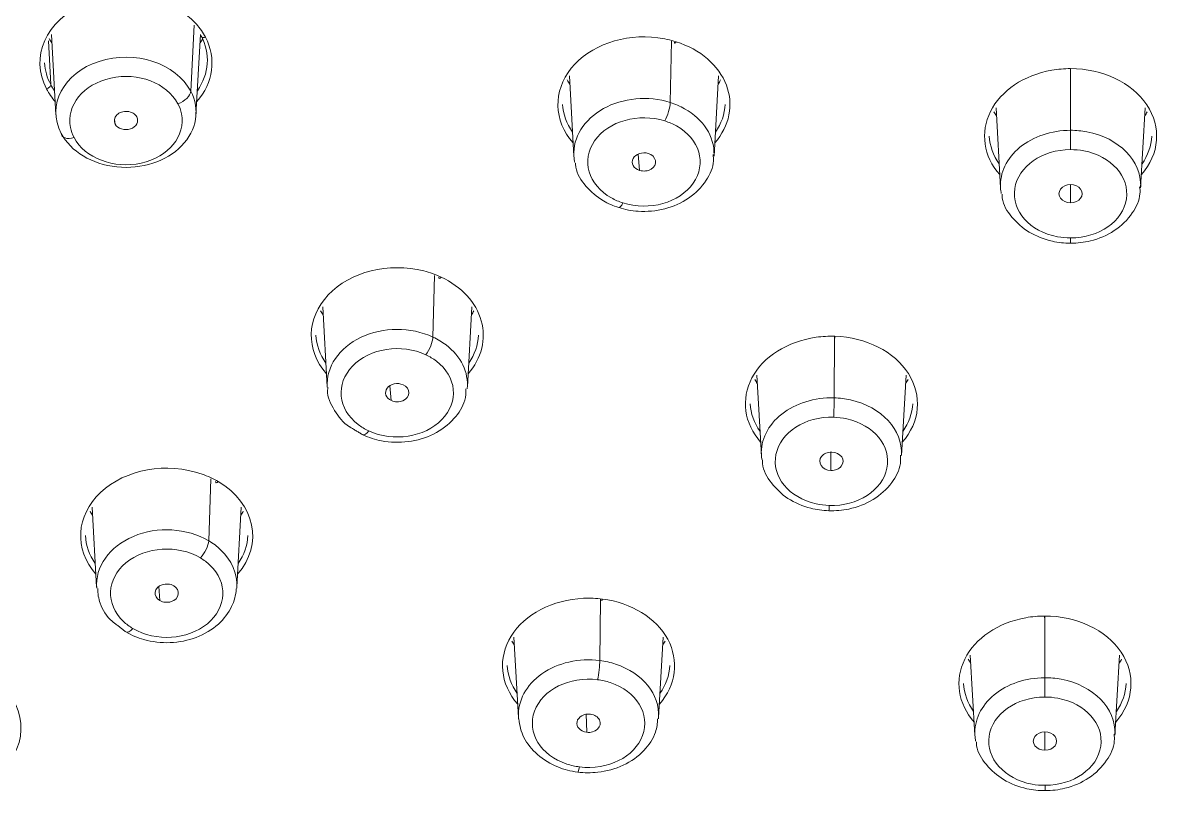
# Model space of a CAD drawing. Extents: x 1155 to 2284, y 0 to 827.
# Drawn here: x 1639.64 to 1664.36, y 469.64 to 486.39 of the extents above; entities that cross this region are included whole.
import ezdxf

# ---------------------------------------------------------------- set-up
doc = ezdxf.new("R2010")
doc.units = 0
doc.header["$LTSCALE"] = 3
doc.header["$MEASUREMENT"] = 0
doc.layers.add('1', color=7, linetype='CONTINUOUS')

msp = doc.modelspace()

# ---------------------------------------------------------------- linework, layer by layer
at = {"layer": '1', "color": 7, "linetype": 'Continuous', "lineweight": 13}
for p, q in [((1643.253, 484.924), (1643.326, 486.345)), ((1640.238, 485.066), (1640.188, 486.011)), ((1653.605, 485.998), (1653.578, 484.68)), ((1662.201, 485.409), (1662.201, 485.371)), ((1662.201, 484.082), (1662.201, 485.395)), ((1641.626, 484.217), (1641.608, 484.314)), ((1662.201, 484.082), (1662.201, 483.667)), ((1652.92, 483.218), (1652.887, 483.57)), ((1662.201, 482.52), (1662.201, 482.913)), ((1662.201, 481.651), (1662.201, 481.766)), ((1648.47, 479.632), (1648.506, 480.956)), ((1657.114, 479.634), (1657.111, 478.321)), ((1647.573, 478.263), (1647.538, 478.583)), ((1657.041, 476.76), (1657.038, 477.154)), ((1643.641, 475.245), (1643.685, 476.576)), ((1642.585, 473.96), (1642.563, 474.261)), ((1652.063, 472.667), (1652.075, 473.981)), ((1661.643, 473.611), (1661.644, 472.298)), ((1651.78, 471.123), (1651.772, 471.512)), ((1661.649, 470.736), (1661.65, 471.13))]:
    msp.add_line(p, q, dxfattribs=at)
at = {"layer": '1', "color": 7, "linetype": 'Continuous', "lineweight": 18}
for p, q in [((1640.252, 486.144), (1640.349, 484.418)), ((1643.366, 484.418), (1643.464, 486.144)), ((1651.407, 485.253), (1651.505, 483.527)), ((1654.522, 483.527), (1654.619, 485.253)), ((1660.595, 484.569), (1660.693, 482.843)), ((1663.71, 482.843), (1663.808, 484.569)), ((1646.095, 480.284), (1646.193, 478.558)), ((1649.21, 478.558), (1649.308, 480.284)), ((1655.445, 478.809), (1655.543, 477.083)), ((1658.56, 477.083), (1658.658, 478.809)), ((1641.129, 475.97), (1641.227, 474.244)), ((1644.244, 474.244), (1644.341, 475.97)), ((1650.214, 473.17), (1650.312, 471.444)), ((1653.329, 471.444), (1653.426, 473.17)), ((1660.042, 472.785), (1660.14, 471.059)), ((1663.157, 471.059), (1663.255, 472.785))]:
    msp.add_line(p, q, dxfattribs=at)
for centre, major_axis, ratio, start_param, end_param in [((1641.858, 485.529), (1.853, 0), 0.785626, 0.611991, 3.533977), ((1641.858, 485.529), (1.853, 0), 0.785626, 0.392384, 0.611991), ((1641.858, 485.529), (1.853, 0), 0.785626, 5.679035, 6.675569), ((1641.858, 485.593), (1.753, 0), 0.785626, 5.782674, 6.675569), ((1653.013, 484.638), (1.853, 0), 0.785626, 1.407086, 3.745679), ((1641.858, 486.642), (-1.812, 0), 0.785626, 0.425027, 0.492866), ((1641.858, 486.642), (-1.812, 0), 0.785626, 2.648735, 2.716574), ((1653.013, 484.638), (1.853, 0), 0.785626, 1.187479, 1.407086), ((1653.013, 484.638), (1.853, 0), 0.785626, 5.679122, 7.470665), ((1641.858, 484.47), (-1.51, 0), 0.785626, 3.533977, 6.675569), ((1641.858, 485.593), (1.753, 0), 0.785626, 3.185941, 3.533977), ((1662.201, 483.954), (1.853, 0), 0.785626, 1.790403, 3.745668), ((1662.201, 483.954), (1.853, 0), 0.785626, 1.570796, 1.790403), ((1662.201, 483.954), (1.853, 0), 0.785626, 5.679111, 7.853982), ((1653.013, 485.752), (-1.812, 0), 0.785626, 0.424956, 0.492794), ((1653.013, 485.752), (-1.812, 0), 0.785626, 2.648811, 2.71665), ((1641.858, 485.529), (1.853, 0), 0.785626, 3.533977, 3.753583), ((1641.858, 485.593), (1.753, 0), 0.785626, 3.533977, 3.642064), ((1641.858, 484.47), (-1.51, 0), 0.785626, 0.392384, 3.533977), ((1653.013, 484.702), (1.753, 0), 0.785626, 3.185936, 3.64204), ((1653.013, 484.702), (1.753, 0), 0.785626, 5.782716, 6.23882), ((1641.858, 484.293), (0.251, 0), 0.785482, 0.396245, 3.537838), ((1641.858, 484.293), (0.251, 0), 0.785482, 3.537838, 6.67943), ((1662.201, 485.067), (-1.812, 0), 0.785626, 0.42495, 0.492788), ((1662.201, 485.067), (-1.812, 0), 0.785626, 2.648804, 2.716643), ((1662.201, 484.018), (1.753, 0), 0.785626, 3.185971, 3.642029), ((1662.201, 484.018), (1.753, 0), 0.785626, 5.78275, 6.238854), ((1653.013, 483.401), (0.25, 0), 0.785648, 1.187423, 4.329015), ((1653.013, 483.58), (-1.51, 0), 0.785626, 0.044356, 0.164606), ((1653.013, 483.401), (0.25, 0), 0.785648, 4.329015, 7.470608), ((1653.013, 483.58), (-1.51, 0), 0.785626, 3.097215, 3.120965), ((1662.201, 482.717), (0.25, 0), 0.785657, 1.570796, 4.712389), ((1662.201, 482.717), (0.25, 0), 0.785657, 4.712389, 7.853982), ((1662.201, 482.896), (-1.51, 0), 0.785626, 0.044355, 0.150572), ((1647.701, 479.669), (1.853, 0), 0.785626, 1.256846, 3.745693), ((1647.701, 479.669), (1.853, 0), 0.785626, 1.037239, 1.256846), ((1647.701, 479.669), (1.853, 0), 0.785626, 5.67909, 7.320424), ((1647.701, 480.782), (-1.812, 0), 0.785626, 0.424972, 0.492811), ((1647.701, 480.782), (-1.812, 0), 0.785626, 2.648729, 2.716568), ((1647.701, 479.733), (1.753, 0), 0.785626, 3.185905, 3.642054), ((1647.701, 479.733), (1.753, 0), 0.785626, 5.782729, 6.238787), ((1657.051, 478.194), (1.853, 0), 0.785626, 1.53141, 1.751016), ((1647.701, 478.61), (-1.51, 0), 0.785626, 3.065044, 3.943576), ((1657.051, 478.194), (1.853, 0), 0.785626, 1.751016, 3.745683), ((1657.051, 478.194), (1.853, 0), 0.785626, 5.679125, 7.814595), ((1657.051, 479.308), (-1.812, 0), 0.785626, 0.42498, 0.492819), ((1657.051, 479.308), (-1.812, 0), 0.785626, 2.648786, 2.716625), ((1647.7, 478.433), (0.251, 0), 0.785727, 1.04088, 4.182472), ((1647.7, 478.433), (0.251, 0), 0.785727, 4.182472, 7.324065), ((1657.051, 478.258), (1.753, 0), 0.785626, 3.185985, 3.642043), ((1657.051, 478.258), (1.753, 0), 0.785626, 5.782719, 6.238868), ((1642.735, 475.354), (1.853, 0), 0.785626, 1.147031, 3.745681), ((1657.051, 477.136), (-1.51, 0), 0.785626, 0.04434, 0.119905), ((1657.05, 476.957), (0.251, 0), 0.785832, 1.53572, 4.677313), ((1657.05, 476.957), (0.251, 0), 0.785832, 4.677313, 7.818906), ((1642.735, 475.354), (1.853, 0), 0.785626, 0.927424, 1.147031), ((1642.735, 475.354), (1.853, 0), 0.785626, 5.679124, 7.21061), ((1642.735, 476.468), (-1.812, 0), 0.785626, 0.424966, 0.492804), ((1642.735, 476.468), (-1.812, 0), 0.785626, 2.648723, 2.716562), ((1642.735, 475.418), (1.753, 0), 0.785626, 3.185938, 3.642042), ((1642.735, 475.418), (1.753, 0), 0.785626, 5.782672, 6.238822), ((1642.736, 474.118), (0.251, 0), 0.785761, 0.926174, 4.067767), ((1642.736, 474.118), (0.251, 0), 0.785761, 4.067767, 7.20936), ((1642.735, 474.296), (-1.51, 0), 0.785626, 3.072891, 3.097232), ((1651.82, 472.555), (1.853, 0), 0.785626, 1.628677, 3.745656), ((1651.82, 472.555), (1.853, 0), 0.785626, 1.40907, 1.628677), ((1651.82, 472.555), (1.853, 0), 0.785626, 5.679099, 7.692255), ((1661.649, 472.17), (1.853, 0), 0.785626, 1.793706, 3.745685), ((1661.649, 472.17), (1.853, 0), 0.785626, 1.5741, 1.793706), ((1661.649, 472.17), (1.853, 0), 0.785626, 5.679082, 7.857285), ((1651.82, 473.669), (-1.812, 0), 0.785626, 0.424966, 0.492805), ((1651.82, 473.669), (-1.812, 0), 0.785626, 2.648772, 2.716611), ((1651.82, 472.619), (1.753, 0), 0.785626, 3.185913, 3.642063), ((1651.82, 472.619), (1.753, 0), 0.785626, 5.782737, 6.238796), ((1661.649, 473.283), (-1.812, 0), 0.785626, 0.424964, 0.492802), ((1661.649, 473.283), (-1.812, 0), 0.785626, 2.648819, 2.716609), ((1637.744, 471.215), (1.853, 0), 0.785626, 5.679113, 7.212874), ((1661.649, 472.234), (1.753, 0), 0.785626, 3.185987, 3.642045), ((1661.649, 472.234), (1.753, 0), 0.785626, 5.782721, 6.23887), ((1651.82, 471.318), (0.251, 0), 0.786085, 1.408656, 4.550248), ((1651.82, 471.318), (0.251, 0), 0.786085, 4.550248, 7.691841), ((1651.82, 471.497), (-1.51, 0), 0.785626, 0.044339, 0.06986), ((1651.82, 471.497), (-1.51, 0), 0.785626, 3.071177, 3.097198), ((1661.649, 471.111), (-1.51, 0), 0.785626, 0.044343, 0.153149), ((1661.649, 470.933), (-0.251, 0), 0.78611, 4.715701, 7.857294), ((1661.649, 470.933), (-0.251, 0), 0.78611, 1.574108, 4.715701)]:
    msp.add_ellipse(centre, major_axis=major_axis, ratio=ratio, start_param=start_param, end_param=end_param, dxfattribs=at)
at = {"layer": '1', "color": 7, "linetype": 'Continuous', "lineweight": 13}
for centre, major_axis, ratio, start_param, end_param in [((1643.57, 486.147), (-0.0885, -0.0466), 0.57168, 5.955773, 7.561476), ((1653.706, 486.05), (0.0302, 0.0953), 0.231394, 2.475864, 4.081567), ((1641.858, 484.291), (-1.21, 0), 0.785626, 3.533977, 6.440313), ((1640.146, 485.034), (0.0885, 0.0466), 0.57168, 4.419883, 6.025586), ((1642.976, 484.84), (0.265, 0.14), 0.57168, 4.419883, 5.955773), ((1641.858, 484.291), (-1.21, 0), 0.785626, 3.29872, 3.533977), ((1653.013, 483.58), (-1.51, 0), 0.785626, 4.329072, 6.327542), ((1653.466, 484.468), (-0.091, -0.286), 0.231394, 0.939974, 2.475864), ((1653.013, 483.58), (-1.51, 0), 0.785626, 4.093816, 4.329072), ((1641.858, 484.291), (-1.21, 0), 0.785626, 0.392384, 3.29872), ((1653.013, 483.401), (-1.21, 0), 0.785626, 4.329072, 7.235408), ((1653.013, 483.58), (-1.51, 0), 0.785626, 3.120965, 4.093816), ((1641.858, 484.291), (-1.21, 0), 0.785626, 0.157128, 0.392384), ((1653.013, 483.401), (-1.21, 0), 0.785626, 1.187479, 4.093816), ((1653.013, 483.401), (-1.21, 0), 0.785626, 4.093816, 4.329072), ((1640.739, 484.113), (-0.265, -0.14), 0.57168, 6.025586, 7.561476), ((1662.201, 482.896), (-1.51, 0), 0.785626, 4.712389, 6.32754), ((1662.201, 482.896), (-1.51, 0), 0.785626, 4.477133, 4.712389), ((1662.201, 482.896), (-1.51, 0), 0.785626, 3.114561, 4.477133), ((1662.201, 482.716), (-1.21, 0), 0.785626, 4.712389, 7.618725), ((1662.201, 482.716), (-1.21, 0), 0.785626, 4.477133, 4.712389), ((1662.201, 482.716), (-1.21, 0), 0.785626, 1.570796, 4.477133), ((1653.013, 483.401), (-1.21, 0), 0.785626, 0.952223, 1.187479), ((1652.561, 482.704), (0.091, 0.286), 0.231394, 3.142014, 4.081567), ((1662.201, 482.716), (-1.21, 0), 0.785626, 1.33554, 1.570796), ((1648.644, 480.984), (0.0421, 0.0907), 0.314671, 2.510835, 4.116538), ((1647.701, 478.61), (-1.51, 0), 0.785626, 4.178832, 6.332427), ((1647.701, 478.431), (-1.21, 0), 0.785626, 4.178832, 7.085168), ((1648.317, 479.436), (0.126, 0.272), 0.314671, 4.116538, 5.652428), ((1647.701, 478.61), (-1.51, 0), 0.785626, 3.943576, 4.178832), ((1657.124, 479.71), (0.0031, 0.1), 0.024362, 2.439975, 4.045677), ((1647.701, 478.431), (-1.21, 0), 0.785626, 3.943576, 4.178832), ((1647.701, 478.431), (-1.21, 0), 0.785626, 1.037239, 3.943576), ((1657.051, 477.136), (-1.51, 0), 0.785626, 4.673002, 6.327525), ((1657.099, 478.092), (-0.009, -0.3), 0.024362, 0.904085, 2.439975), ((1657.051, 477.136), (-1.51, 0), 0.785626, 4.437746, 4.673002), ((1657.051, 477.136), (-1.51, 0), 0.785626, 3.10074, 4.437746), ((1657.051, 476.956), (-1.21, 0), 0.785626, 4.673002, 7.579339), ((1647.701, 478.431), (-1.21, 0), 0.785626, 0.801983, 1.037239), ((1657.051, 476.956), (-1.21, 0), 0.785626, 1.53141, 4.437746), ((1657.051, 476.956), (-1.21, 0), 0.785626, 4.437746, 4.673002), ((1647.086, 477.798), (-0.126, -0.272), 0.314671, 6.28294, 7.258131), ((1643.847, 476.581), (0.0508, 0.0862), 0.371157, 2.544441, 4.150143), ((1657.051, 476.956), (-1.21, 0), 0.785626, 1.296153, 1.53141), ((1657.004, 476.192), (0.009, 0.3), 0.024362, 3.142129, 4.045677), ((1642.735, 474.296), (-1.51, 0), 0.785626, 4.069017, 6.345405), ((1643.461, 475.063), (0.152, 0.258), 0.371157, 4.150143, 5.686033), ((1642.735, 474.296), (-1.51, 0), 0.785626, 3.833761, 4.069017), ((1642.735, 474.117), (-1.21, 0), 0.785626, 4.069017, 6.975353), ((1642.735, 474.296), (-1.51, 0), 0.785626, 3.097232, 3.833761), ((1642.735, 474.117), (-1.21, 0), 0.785626, 0.927424, 3.833761), ((1642.735, 474.117), (-1.21, 0), 0.785626, 3.833761, 4.069017), ((1652.118, 474.053), (0.0127, 0.0992), 0.099625, 2.445972, 4.051675), ((1642.735, 474.117), (-1.21, 0), 0.785626, 0.692168, 0.927424), ((1661.642, 473.687), (-0.0003, 0.1), 0.002044, 2.237882, 3.843585), ((1642.009, 473.542), (-0.152, -0.258), 0.371157, 6.282755, 7.291736), ((1651.82, 471.497), (-1.51, 0), 0.785626, 4.550663, 6.327524), ((1652.015, 472.441), (0.038, 0.298), 0.099625, 4.051675, 5.587565), ((1651.82, 471.497), (-1.51, 0), 0.785626, 4.315407, 4.550663), ((1651.82, 471.497), (-1.51, 0), 0.785626, 3.097197, 4.315407), ((1651.82, 471.317), (-1.21, 0), 0.785626, 4.550663, 7.456999), ((1651.82, 471.317), (-1.21, 0), 0.785626, 4.315407, 4.550663), ((1661.649, 471.111), (-1.51, 0), 0.785626, 4.715692, 6.327529), ((1661.649, 471.111), (-1.51, 0), 0.785626, 4.480436, 4.715692), ((1661.645, 472.069), (0.001, -0.3), 0.002044, 3.843585, 5.379475), ((1661.649, 471.111), (-1.51, 0), 0.785626, 3.115684, 4.480436), ((1651.82, 471.317), (-1.21, 0), 0.785626, 1.40907, 4.315407), ((1661.649, 470.932), (-1.21, 0), 0.785626, 4.715692, 7.622029), ((1661.649, 470.932), (-1.21, 0), 0.785626, 4.480436, 4.715692), ((1661.649, 470.932), (-1.21, 0), 0.785626, 1.5741, 4.480436), ((1651.82, 471.317), (-1.21, 0), 0.785626, 1.173814, 1.40907), ((1651.625, 470.565), (-0.038, -0.298), 0.099625, 0.000333, 0.910082), ((1661.649, 470.932), (-1.21, 0), 0.785626, 1.338843, 1.5741), ((1661.653, 470.167), (-0.001, 0.3), 0.002044, 2.237882, 3.140666)]:
    msp.add_ellipse(centre, major_axis=major_axis, ratio=ratio, start_param=start_param, end_param=end_param, dxfattribs=at)
at = {"layer": '1', "color": 7, "linetype": 'Continuous', "lineweight": 18}
for points, knots in [([(1631.62, 465.835), (1631.575, 465.863), (1631.164, 466.117), (1630.583, 466.498), (1629.978, 466.928), (1629.682, 467.147), (1629.535, 467.258), (1629.462, 467.313), (1629.425, 467.341), (1629.407, 467.355), (1629.398, 467.362), (1629.393, 467.366), (1629.391, 467.367), (1629.39, 467.368), (1629.389, 467.369), (1629.389, 467.369), (1629.389, 467.369), (1629.389, 467.369), (1629.388, 467.37), (1629.366, 467.386), (1629.271, 467.46), (1629.115, 467.582), (1628.9, 467.754), (1628.628, 467.979), (1628.411, 468.164), (1628.176, 468.369), (1628.051, 468.48), (1627.785, 468.723), (1627.644, 468.855), (1627.349, 469.139), (1627.195, 469.291), (1626.875, 469.617), (1626.709, 469.791), (1626.368, 470.162), (1626.193, 470.359), (1625.835, 470.776), (1625.652, 470.997), (1625.282, 471.463), (1625.095, 471.708), (1624.719, 472.224), (1624.53, 472.494), (1624.153, 473.061), (1623.965, 473.357), (1623.59, 473.976), (1623.405, 474.299), (1623.038, 474.97), (1622.857, 475.32), (1622.591, 475.863), (1622.503, 476.048), (1622.329, 476.424), (1622.243, 476.615), (1621.989, 477.198), (1621.825, 477.6), (1621.591, 478.224), (1621.515, 478.436), (1621.368, 478.866), (1621.297, 479.084), (1621.093, 479.75), (1620.966, 480.208), (1620.734, 481.149), (1620.628, 481.633), (1620.435, 482.626), (1620.348, 483.135), (1620.19, 484.179), (1620.12, 484.713), (1620.025, 485.532), (1619.995, 485.808), (1619.938, 486.365), (1619.911, 486.647), (1619.835, 487.501), (1619.79, 488.082), (1619.709, 489.267), (1619.674, 489.871), (1619.613, 491.102), (1619.585, 491.729), (1619.539, 493.006), (1619.519, 493.656), (1619.486, 494.979), (1619.473, 495.652), (1619.453, 497.022), (1619.446, 497.718), (1619.44, 498.779), (1619.437, 499.314), (1619.436, 499.945), (1619.435, 500.263), (1619.435, 500.422), (1619.435, 500.502), (1619.435, 500.542), (1619.435, 500.562), (1619.435, 500.572), (1619.435, 500.577), (1619.435, 500.579), (1619.435, 500.58), (1619.435, 500.581), (1619.435, 500.581), (1619.435, 500.582), (1619.434, 503.505), (1619.463, 506.429), (1619.631, 510.811), (1619.708, 512.271), (1619.93, 515.189), (1620.076, 516.647), (1620.504, 519.552), (1620.787, 520.999), (1621.421, 523.134), (1621.667, 523.84), (1622.243, 525.23), (1622.573, 525.914), (1623.676, 527.929), (1624.563, 529.224), (1626.674, 531.634), (1627.897, 532.751), (1630.613, 534.752), (1632.106, 535.637), (1635.264, 537.19), (1636.928, 537.857), (1642.054, 539.598), (1645.652, 540.408), (1652.944, 541.6), (1656.639, 541.981), (1661.275, 542.279), (1662.204, 542.33), (1664.061, 542.416), (1666.849, 542.52), (1669.641, 542.557), (1671.501, 542.557)], [0, 0, 0, 0, 0.001264, 0.011455, 0.01655, 0.019098, 0.020372, 0.021009, 0.021328, 0.021487, 0.021566, 0.021606, 0.021626, 0.021636, 0.021641, 0.021644, 0.021644, 0.021646, 0.021646, 0.031837, 0.042028, 0.05222, 0.062411, 0.072602, 0.082793, 0.082793, 0.092984, 0.092984, 0.103176, 0.103176, 0.113367, 0.113367, 0.123558, 0.123558, 0.133749, 0.133749, 0.14394, 0.14394, 0.154132, 0.154132, 0.164323, 0.164323, 0.174514, 0.174514, 0.184705, 0.184705, 0.194896, 0.194896, 0.199992, 0.199992, 0.205087, 0.205087, 0.215279, 0.215279, 0.220374, 0.220374, 0.22547, 0.22547, 0.235661, 0.235661, 0.245852, 0.245852, 0.256043, 0.256043, 0.266235, 0.266235, 0.27133, 0.27133, 0.276426, 0.276426, 0.286617, 0.286617, 0.296808, 0.296808, 0.306999, 0.306999, 0.31719, 0.31719, 0.327382, 0.327382, 0.337573, 0.337573, 0.342668, 0.345216, 0.34649, 0.347127, 0.347446, 0.347605, 0.347684, 0.347724, 0.347744, 0.347754, 0.347759, 0.347762, 0.347762, 0.347764, 0.347764, 0.429294, 0.429294, 0.470058, 0.470058, 0.510823, 0.510823, 0.551588, 0.551588, 0.57197, 0.57197, 0.592353, 0.592353, 0.633117, 0.633117, 0.673882, 0.673882, 0.714647, 0.714647, 0.755412, 0.755412, 0.836941, 0.836941, 0.918471, 0.918471, 0.938853, 0.938853, 0.959235, 1, 1, 1, 1]), ([(1651.541, 483.373), (1651.541, 483.344), (1651.551, 483.165), (1651.75, 482.863), (1652.084, 482.573), (1652.351, 482.456), (1652.47, 482.418)], [0, 0, 0, 0, 0.066243, 0.405938, 0.754507, 1, 1, 1, 1]), ([(1652.47, 482.418), (1652.609, 482.375), (1652.933, 482.314), (1653.475, 482.362), (1654.003, 482.595), (1654.362, 482.969), (1654.524, 483.322), (1654.509, 483.513), (1654.502, 483.559)], [0, 0, 0, 0, 0.152032, 0.353606, 0.559308, 0.766571, 0.944402, 1, 1, 1, 1]), ([(1662.201, 481.651), (1662.35, 481.652), (1662.679, 481.69), (1663.172, 481.898), (1663.536, 482.265), (1663.707, 482.619), (1663.696, 482.816), (1663.688, 482.867)], [0, 0, 0, 0, 0.189315, 0.443004, 0.701267, 0.923464, 1, 1, 1, 1]), ([(1660.725, 482.707), (1660.725, 482.679), (1660.731, 482.501), (1660.925, 482.196), (1661.292, 481.865), (1661.755, 481.685), (1662.066, 481.652), (1662.201, 481.651)], [0, 0, 0, 0, 0.04652, 0.293276, 0.545794, 0.811191, 1, 1, 1, 1]), ([(1646.206, 478.553), (1646.203, 478.531), (1646.183, 478.358), (1646.341, 478.045), (1646.535, 477.782), (1646.682, 477.694), (1646.688, 477.69)], [0, 0, 0, 0, 0.067809, 0.523953, 0.980647, 1, 1, 1, 1]), ([(1646.96, 477.526), (1647.091, 477.466), (1647.4, 477.367), (1647.944, 477.351), (1648.503, 477.517), (1648.928, 477.84), (1649.162, 478.203), (1649.183, 478.434), (1649.18, 478.52)], [0, 0, 0, 0, 0.145674, 0.337361, 0.532927, 0.730684, 0.903948, 1, 1, 1, 1]), ([(1655.568, 476.987), (1655.566, 476.959), (1655.565, 476.783), (1655.746, 476.473), (1656.098, 476.132), (1656.552, 475.939), (1656.86, 475.897), (1656.995, 475.892)], [0, 0, 0, 0, 0.044384, 0.292769, 0.545428, 0.811021, 1, 1, 1, 1]), ([(1656.995, 475.892), (1657.143, 475.888), (1657.474, 475.917), (1657.975, 476.108), (1658.357, 476.462), (1658.546, 476.82), (1658.543, 477.028), (1658.535, 477.09)], [0, 0, 0, 0, 0.186309, 0.435814, 0.690074, 0.909912, 1, 1, 1, 1]), ([(1641.249, 474.221), (1641.249, 474.108), (1641.294, 473.858), (1641.453, 473.595), (1641.6, 473.482), (1641.621, 473.467)], [0, 0, 0, 0, 0.385295, 0.916791, 1, 1, 1, 1]), ([(1641.857, 473.283), (1641.98, 473.212), (1642.276, 473.086), (1642.813, 473.023), (1643.388, 473.139), (1643.857, 473.419), (1644.154, 473.802), (1644.223, 474.075), (1644.233, 474.211)], [0, 0, 0, 0, 0.138337, 0.31899, 0.503454, 0.690159, 0.856746, 1, 1, 1, 1]), ([(1650.322, 471.411), (1650.333, 471.268), (1650.406, 470.991), (1650.703, 470.619), (1651.123, 470.367), (1651.435, 470.287), (1651.587, 470.267)], [0, 0, 0, 0, 0.238108, 0.50021, 0.774266, 1, 1, 1, 1]), ([(1651.587, 470.267), (1651.734, 470.249), (1652.066, 470.245), (1652.588, 470.387), (1653.023, 470.698), (1653.27, 471.069), (1653.306, 471.313), (1653.307, 471.413)], [0, 0, 0, 0, 0.176214, 0.411579, 0.651822, 0.863371, 1, 1, 1, 1]), ([(1661.653, 469.867), (1661.802, 469.868), (1662.131, 469.908), (1662.623, 470.116), (1662.986, 470.484), (1663.155, 470.838), (1663.143, 471.034), (1663.136, 471.084)], [0, 0, 0, 0, 0.189577, 0.443627, 0.702234, 0.92464, 1, 1, 1, 1]), ([(1660.173, 470.92), (1660.173, 470.891), (1660.179, 470.713), (1660.375, 470.409), (1660.743, 470.078), (1661.207, 469.9), (1661.518, 469.867), (1661.653, 469.867)], [0, 0, 0, 0, 0.046683, 0.293316, 0.545832, 0.811216, 1, 1, 1, 1])]:
    msp.add_open_spline(points, degree=3, knots=knots, dxfattribs=at)
at = {"layer": '1', "color": 7, "linetype": 'Continuous', "lineweight": 13}
msp.add_open_spline([(1631.356, 466.121), (1631.326, 466.14), (1630.693, 466.545), (1629.564, 467.333), (1628.121, 468.534), (1626.902, 469.725), (1625.82, 470.948), (1624.834, 472.238), (1623.961, 473.568), (1623.227, 474.858), (1622.636, 476.043), (1622.164, 477.1), (1621.784, 478.058), (1621.467, 478.965), (1621.192, 479.879), (1620.939, 480.854), (1620.699, 481.939), (1620.475, 483.172), (1620.272, 484.563), (1620.098, 486.092), (1619.955, 487.696), (1619.843, 489.327), (1619.756, 490.991), (1619.686, 492.749), (1619.632, 494.674), (1619.595, 496.817), (1619.578, 499.191), (1619.577, 501.737), (1619.593, 504.319), (1619.636, 506.792), (1619.705, 509.079), (1619.797, 511.174), (1619.913, 513.084), (1620.049, 514.81), (1620.206, 516.358), (1620.383, 517.754), (1620.58, 519.022), (1620.794, 520.162), (1621.023, 521.176), (1621.262, 522.084), (1621.519, 522.933), (1621.806, 523.76), (1622.13, 524.582), (1622.492, 525.39), (1622.889, 526.185), (1623.334, 526.993), (1623.856, 527.851), (1624.482, 528.776), (1625.23, 529.76), (1626.104, 530.771), (1627.101, 531.781), (1628.226, 532.783), (1629.515, 533.786), (1631.024, 534.802), (1632.807, 535.833), (1634.903, 536.86), (1637.325, 537.852), (1640.077, 538.788), (1643.179, 539.651), (1646.634, 540.417), (1650.418, 541.07), (1654.554, 541.611), (1658.972, 542.015), (1663.459, 542.273), (1667.644, 542.4), (1670.287, 542.423), (1671.501, 542.423)], degree=3, knots=[0, 0, 0, 0, 0.000839, 0.017989, 0.033269, 0.047171, 0.060835, 0.075051, 0.089372, 0.102811, 0.114694, 0.125053, 0.134247, 0.142843, 0.151442, 0.160584, 0.170763, 0.182345, 0.195496, 0.210039, 0.225368, 0.240585, 0.255809, 0.272047, 0.289894, 0.309789, 0.332107, 0.356428, 0.381147, 0.404459, 0.425746, 0.445284, 0.463207, 0.479348, 0.493753, 0.506746, 0.518694, 0.529552, 0.539082, 0.547569, 0.555581, 0.563544, 0.571625, 0.579726, 0.587593, 0.595598, 0.60443, 0.614261, 0.625014, 0.636576, 0.64857, 0.660883, 0.674057, 0.688562, 0.704679, 0.722817, 0.74298, 0.764843, 0.788857, 0.815452, 0.843883, 0.874179, 0.907778, 0.941809, 0.973254, 1, 1, 1, 1], dxfattribs=at)
at = {"layer": '1', "color": 7, "linetype": 'Continuous', "lineweight": 18}
for points in [[(1646.688, 477.69), (1646.96, 477.526)], [(1641.621, 473.467), (1641.857, 473.283)]]:
    msp.add_open_spline(points, degree=1, dxfattribs=at)

doc.saveas('drawing.dxf')
